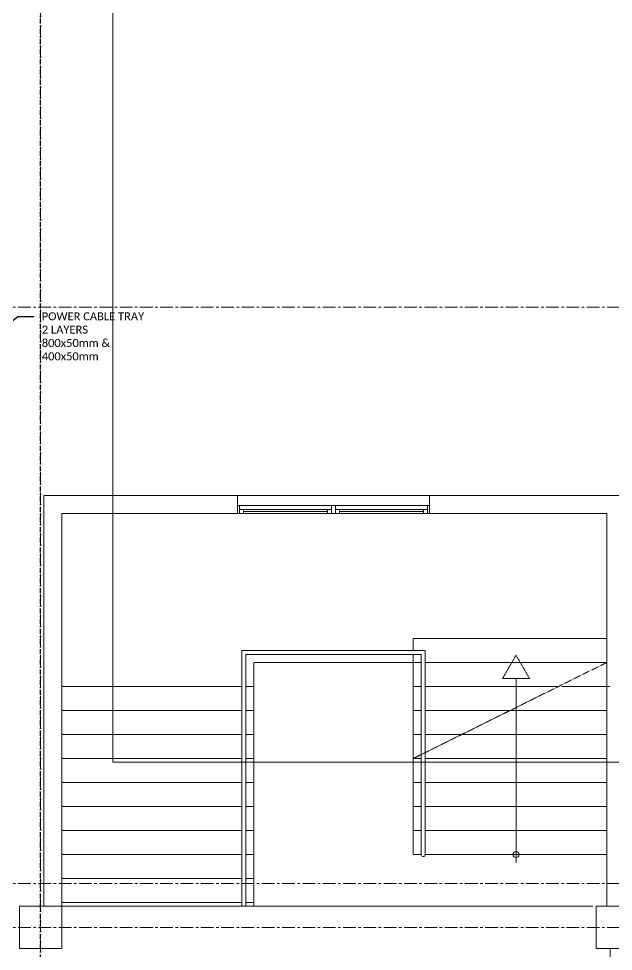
# Model space of a CAD drawing. Header units: millimetres. Extents: x 26027 to 581921, y 7230 to 233891.
# Drawn here: x 480524 to 487960, y 170846 to 182500 of the extents above; entities that cross this region are included whole.
import ezdxf
from ezdxf import colors
from ezdxf.entities.mleader import LeaderData, LeaderLine
from ezdxf.math import Vec2, Vec3

# ---------------------------------------------------------------- set-up
doc = ezdxf.new("R2010")
doc.units = ezdxf.units.MM
doc.header["$LTSCALE"] = 5
for name, pattern in [('CENTER', [50.8, 31.75, -6.35, 6.35, -6.35]), ('DASHDOT', [25.4, 12.7, -6.35, 0, -6.35]), ('HIDDEN2', [0.1875, 0.125, -0.0625])]:
    doc.linetypes.add(name, pattern=pattern)
for name, color, linetype, lineweight in [('Aluminum', 7, 'Continuous', 5), ('Proj', 7, 'HIDDEN2', 5), ('Structure', 20, 'Continuous', 5), ('Walls', 32, 'Continuous', 5)]:
    doc.layers.add(name, color=color, linetype=linetype, lineweight=lineweight)
doc.layers.add('axes', color=9, linetype='Continuous')
doc.layers.add('E-POWR', color=7, linetype='Continuous', lineweight=9, true_color=0x4e7e3e)
doc.styles.get("Standard").update_dxf_attribs({"font": 'calibri.ttf'})

msp = doc.modelspace()

# ---------------------------------------------------------------- linework, layer by layer
at = {"layer": 'Aluminum'}
for p, q in [((483261.1, 176415.3, 0), (485661.1, 176415.3, 0)), ((483286.1, 176415.3, 4.7), (483286.1, 176315.3, 4.7)), ((483286.1, 176365.3, 4.7), (484436.1, 176365.3, 4.7)), ((483336.1, 176365.3, 4.7), (483336.1, 176315.3, 4.7)), ((484386.1, 176340.3, 4.7), (483336.1, 176340.3, 4.7)), ((484386.1, 176365.3, 4.7), (484386.1, 176315.3, 4.7)), ((484436.1, 176415.3, 4.7), (484436.1, 176315.3, 4.7)), ((484486.1, 176415.3, 4.7), (484486.1, 176315.3, 4.7)), ((484486.1, 176365.3, 4.7), (485636.1, 176365.3, 4.7)), ((484536.1, 176365.3, 4.7), (484536.1, 176315.3, 4.7)), ((485586.1, 176340.3, 4.7), (484536.1, 176340.3, 4.7)), ((485586.1, 176365.3, 4.7), (485586.1, 176315.3, 4.7)), ((485636.1, 176415.3, 4.7), (485636.1, 176315.3, 4.7)), ((483261.1, 176315.3, 0), (485661.1, 176315.3, 0))]:
    msp.add_line(p, q, dxfattribs=at)
at = {"layer": 'axes', "linetype": 'CENTER', "lineweight": 0}
for p, q in [((480798.8, 120285.6, 0), (480798.8, 230811.1, 0)), ((544175.8, 178895.3, 2.4), (461277.7, 178895.3, 2.4)), ((544175.8, 171695.3, 2.4), (461277.7, 171695.3, 2.4)), ((544175.8, 171145.3, 2.4), (461285.2, 171145.3, 2.4))]:
    msp.add_line(p, q, dxfattribs=at)
at = {"layer": 'axes', "linetype": 'DASHDOT'}
msp.add_line((480798.8, 120285.6, 0), (480798.8, 230811.1, 0), dxfattribs=at)
at = {"layer": 'Proj'}
for p, q in [((483261.1, 176540.3, 0), (485661.1, 176540.3, 0)), ((485458.4, 174605.3, 2.4), (485458.4, 174755.3, 2.4)), ((485458.4, 174755.3, 2.4), (487878.8, 174755.3, 2.4)), ((483313.8, 171410.3, 2.4), (483313.8, 174605.3, 2.4)), ((483313.8, 174605.3, 2.4), (485608.4, 174605.3, 2.4)), ((485608.4, 173329.6, 2.4), (485608.4, 174605.3, 2.4)), ((483363.8, 171410.3, 2.4), (483363.8, 174555.3, 2.4)), ((483363.8, 174555.3, 2.4), (485558.4, 174555.3, 2.4)), ((485458.4, 173255.3, 2.4), (485458.4, 174555.3, 2.4)), ((485558.4, 173304.8, 2.4), (485558.4, 174555.3, 2.4)), ((483463.8, 174455.3, 2.4), (485558.4, 174455.3, 2.4)), ((483463.8, 174455.3, 2.4), (483463.8, 171410.3, 2.4)), ((485458.4, 173255.3, 2.4), (487878.8, 174455.3, 2.4)), ((485608.4, 174455.3, 2.4), (487878.8, 174455.3, 2.4)), ((481063.8, 174155.3, 4.7), (483313.8, 174155.3, 2.4)), ((483363.8, 174155.3, 2.4), (483463.8, 174155.3, 2.4)), ((485458.4, 174155.3, 2.4), (485558.4, 174155.3, 2.4)), ((485608.4, 174155.3, 2.4), (487273.7, 174155.3, 2.4)), ((487316.6, 174155.3, 0), (487921.7, 174155.3, 0)), ((481063.8, 173855.3, 4.7), (483313.8, 173855.3, 2.4)), ((483363.8, 173855.3, 2.4), (483463.8, 173855.3, 2.4)), ((485458.4, 173855.3, 2.4), (485558.4, 173855.3, 2.4)), ((485608.4, 173855.3, 2.4), (486668.6, 173855.3, 2.4)), ((486668.6, 173855.3, 2.4), (487878.8, 173855.3, 2.4)), ((481063.8, 173555.3, 4.7), (483313.8, 173555.3, 2.4)), ((483363.8, 173555.3, 2.4), (483463.8, 173555.3, 2.4)), ((485458.4, 173555.3, 2.4), (485558.4, 173555.3, 2.4)), ((485608.4, 173555.3, 2.4), (486063.5, 173555.3, 2.4)), ((486063.5, 173555.3, 2.4), (487878.8, 173555.3, 2.4)), ((485558.4, 172055.3, 2.4), (485558.4, 173304.8, 2.4)), ((485608.4, 172055.3, 2.4), (485608.4, 173329.6, 2.4)), ((481063.8, 173255.3, 4.7), (483313.8, 173255.3, 2.4)), ((483363.8, 173255.3, 2.4), (483463.8, 173255.3, 2.4)), ((485458.4, 172055.3, 2.4), (485458.4, 173255.3, 2.4)), ((485458.4, 173255.3, 2.4), (485558.4, 173255.3, 2.4)), ((485608.4, 173255.3, 2.4), (487878.8, 173255.3, 2.4)), ((481063.8, 172955.3, 4.7), (483313.8, 172955.3, 2.4)), ((483363.8, 172955.3, 2.4), (483463.8, 172955.3, 2.4)), ((485458.4, 172955.3, 2.4), (485558.4, 172955.3, 2.4)), ((485608.4, 172955.3, 2.4), (487878.8, 172955.3, 2.4)), ((481063.8, 172655.3, 2.4), (483313.8, 172655.3, 2.4)), ((483363.8, 172655.3, 2.4), (483463.8, 172655.3, 2.4)), ((485458.4, 172655.3, 2.4), (485558.4, 172655.3, 2.4)), ((485608.4, 172655.3, 2.4), (487878.8, 172655.3, 2.4)), ((481063.8, 172355.3, 2.4), (483313.8, 172355.3, 2.4)), ((483363.8, 172355.3, 2.4), (483463.8, 172355.3, 2.4)), ((485458.4, 172355.3, 2.4), (485558.4, 172355.3, 2.4)), ((485608.4, 172355.3, 2.4), (487878.8, 172355.3, 2.4)), ((481063.8, 172055.3, 2.4), (483313.8, 172055.3, 2.4)), ((483363.8, 172055.3, 2.4), (483463.8, 172055.3, 2.4)), ((485458.4, 172055.3, 2.4), (485558.4, 172055.3, 2.4)), ((485608.4, 172055.3, 2.4), (487878.8, 172055.3, 2.4)), ((481063.8, 171755.3, 2.4), (483313.8, 171755.3, 2.4)), ((483363.8, 171755.3, 2.4), (483463.8, 171755.3, 2.4)), ((481063.8, 171455.3, 2.4), (483313.8, 171455.3, 2.4)), ((483363.8, 171455.3, 2.4), (483463.8, 171455.3, 2.4)), ((481063.8, 171410.3, 2.4), (487703.8, 171410.3, 2.4))]:
    msp.add_line(p, q, dxfattribs=at)
at = {"layer": 'Proj', "elevation": 2.4}
for points in [[(522665.8, 184520.3), (522665.8, 173210.3), (481702.2, 173210.3), (481702.2, 184520.3)], [(486743.6, 174546.7), (486575.3, 174255.3), (486911.9, 174255.3)]]:
    msp.add_lwpolyline(points, close=True, dxfattribs=at)
msp.add_lwpolyline([(486743.6, 174255.3), (486743.6, 171955.3)], dxfattribs=at)
at = {"layer": 'Proj'}
msp.add_arc((485583.4, 172055.3, 2.4), 25, 180, 0, dxfattribs=at)
at = {"layer": 'Structure'}
for points, elevation in [([(480533.8, 170880.3), (481063.8, 170880.3), (481063.8, 171410.3), (480533.8, 171410.3)], 2.4), ([(487746.7, 170880.3), (488276.7, 170880.3), (488276.7, 171410.3), (487746.7, 171410.3)], 0)]:
    msp.add_lwpolyline(points, close=True, dxfattribs=dict(at, elevation=elevation))
at = {"layer": 'Walls'}
for p, q in [((480838.8, 176540.3, 0), (480838.8, 171410.3, 0)), ((483261.1, 176540.3, 0), (480838.8, 176540.3, 0)), ((483261.1, 176315.3, 0), (483261.1, 176540.3, 0)), ((488103.8, 176540.3, 0), (485661.1, 176540.3, 0)), ((485661.1, 176315.3, 0), (485661.1, 176540.3, 0)), ((481063.8, 176315.3, 0), (481063.8, 171410.3, 0)), ((483261.1, 176315.3, 0), (481063.8, 176315.3, 0)), ((487878.8, 176315.3, 0), (485661.1, 176315.3, 0)), ((487878.8, 171410.3, 2.4), (487878.8, 176315.3, 2.4)), ((487921.7, 167880.3, -2.4), (487921.7, 170880.3, -2.4))]:
    msp.add_line(p, q, dxfattribs=at)
msp.add_circle((486743.6, 172055.3, 2.4), 37.5, dxfattribs=at)

# ---------------------------------------------------------------- leaders
at = {"layer": 'E-POWR'}
ml = msp.add_multileader_mtext('Standard', dxfattribs=at)
ml.set_content('POWER CABLE TRAY\\P2 LAYERS\\P800x50mm &\\P400x50mm', color=256)
ml.set_leader_properties()
ml.build(insert=Vec2(0, 0))
ml.multileader.update_dxf_attribs({"text_right_attachment_type": 6, "dogleg_length": 200, "arrow_head_size": 100})
ctx = ml.context
ctx.base_point, ctx.char_height, ctx.arrow_head_size, ctx.landing_gap_size, ctx.plane_origin = Vec3(480713.1, 178780), 100, 100, 100, Vec3(484505.2, 178665.4)
ctx.right_attachment = 6
notes = []
notes.append((ctx, [(0, (1, 1, 0), (480513.1, 178780), (1, 0), 200, [(0, [(479041, 177624.1)], 0, [])])]))
ctx.mtext.insert, ctx.mtext.width, ctx.mtext.flow_direction = Vec3(480813.1, 178830.7), 3370.454, 5
for ctx, leaders in notes:
    for number, flags, end, landing, length, lines in leaders:
        leader = LeaderData()
        leader.index, (leader.has_last_leader_line, leader.has_dogleg_vector, leader.attachment_direction) = number, flags
        leader.last_leader_point, leader.dogleg_vector, leader.dogleg_length = Vec3(end), Vec3(landing), length
        for number, points, colour, breaks in lines:
            line = LeaderLine()
            line.index, line.vertices, line.color, line.breaks = number, Vec3.list(points), colors.encode_raw_color(colour), breaks
            leader.lines.append(line)
        ctx.leaders.append(leader)

doc.saveas('drawing.dxf')
